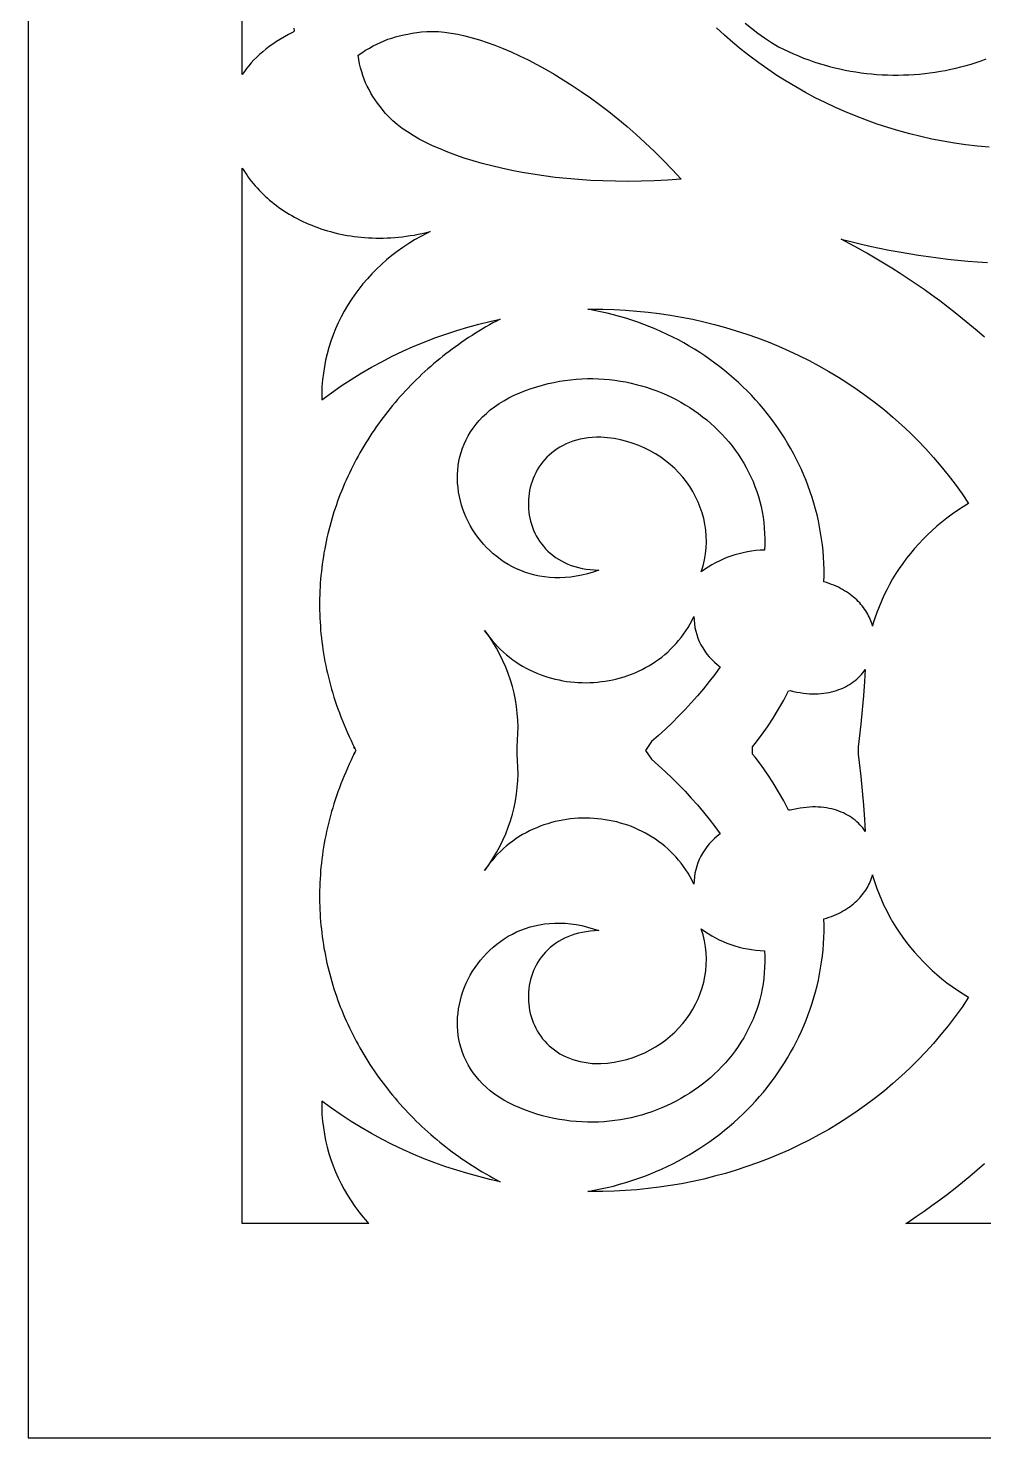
# Model space of a CAD drawing. Extents: x 2430 to 3430, y -1053 to 947.
# Drawn here: x 2429.6 to 2652.7, y -1052.5 to -723.5 of the extents above; entities that cross this region are included whole.
import ezdxf

# ---------------------------------------------------------------- set-up
doc = ezdxf.new("R2010")
doc.units = 0
doc.layers.add('LAYER_1', color=18, linetype='CONTINUOUS')

msp = doc.modelspace()

# ---------------------------------------------------------------- linework, layer by layer
at = {"layer": 'LAYER_1'}
for points in [[(2429.56, -1052.54), (3429.56, -1052.54), (3429.56, 947.46), (2429.56, 947.46)], [(2525.33, -724.27), (2526.78, -724.4), (2528.3, -724.6), (2529.87, -724.89), (2531.5, -725.25), (2533.19, -725.68), (2534.93, -726.19), (2536.72, -726.78), (2538.55, -727.45), (2540.43, -728.19), (2542.34, -729), (2544.3, -729.9), (2546.28, -730.86), (2548.29, -731.91), (2550.34, -733.02), (2552.4, -734.22), (2554.48, -735.48), (2556.59, -736.82), (2558.7, -738.24), (2560.83, -739.73), (2562.97, -741.3), (2565.11, -742.94), (2567.25, -744.65), (2569.39, -746.44), (2571.52, -748.3), (2573.65, -750.23), (2575.77, -752.24), (2577.87, -754.32), (2579.95, -756.47), (2582.02, -758.7), (2578.87, -758.93), (2575.75, -759.09), (2572.69, -759.19), (2569.66, -759.23), (2566.69, -759.21), (2563.76, -759.13), (2560.89, -758.99), (2558.07, -758.81), (2555.31, -758.57), (2552.61, -758.28), (2549.98, -757.94), (2547.4, -757.56), (2544.9, -757.13), (2542.46, -756.67), (2540.09, -756.16), (2537.8, -755.61), (2535.58, -755.03), (2533.44, -754.42), (2531.38, -753.77), (2529.41, -753.1), (2527.52, -752.39), (2525.72, -751.66), (2524, -750.91), (2522.38, -750.13), (2520.86, -749.33), (2519.43, -748.52), (2518.1, -747.69), (2516.87, -746.84), (2515.74, -745.98), (2514.72, -745.12), (2513.81, -744.24), (2513.01, -743.36), (2511.71, -741.74), (2511.12, -740.94), (2510.57, -740.16), (2510.05, -739.37), (2509.58, -738.59), (2509.14, -737.79), (2508.73, -736.99), (2508.36, -736.18), (2508.02, -735.35), (2507.71, -734.5), (2507.43, -733.62), (2507.18, -732.71), (2506.95, -731.77), (2506.76, -730.8), (2506.58, -729.78), (2507.48, -729.18), (2508.36, -728.61), (2509.22, -728.09), (2510.09, -727.61), (2510.95, -727.17), (2511.81, -726.77), (2512.68, -726.4), (2513.56, -726.06), (2514.45, -725.76), (2515.36, -725.49), (2516.29, -725.24), (2517.24, -725.02), (2518.23, -724.82), (2519.25, -724.64), (2520.31, -724.48), (2521.4, -724.34), (2522.64, -724.24), (2523.95, -724.22)], [(2479.89, -756.65), (2480.23, -757.18), (2480.58, -757.71), (2480.95, -758.23), (2481.34, -758.75), (2481.74, -759.26), (2482.15, -759.77), (2482.57, -760.27), (2483.01, -760.76), (2483.47, -761.25), (2483.93, -761.72), (2484.41, -762.2), (2484.9, -762.66), (2485.41, -763.12), (2485.92, -763.57), (2486.45, -764.01), (2486.99, -764.44), (2487.55, -764.86), (2488.11, -765.28), (2488.69, -765.68), (2489.28, -766.08), (2489.88, -766.47), (2490.49, -766.84), (2491.11, -767.21), (2491.75, -767.57), (2492.39, -767.91), (2493.05, -768.25), (2493.72, -768.57), (2494.39, -768.88), (2495.08, -769.19), (2495.78, -769.48), (2496.48, -769.75), (2497.2, -770.02), (2497.93, -770.27), (2498.66, -770.51), (2499.41, -770.74), (2500.16, -770.96), (2500.93, -771.16), (2501.7, -771.35), (2502.48, -771.52), (2503.27, -771.68), (2504.07, -771.83), (2504.87, -771.96), (2505.69, -772.07), (2506.51, -772.18), (2507.34, -772.26), (2508.18, -772.33), (2509.02, -772.39), (2509.88, -772.43), (2510.73, -772.45), (2511.6, -772.46), (2512.48, -772.45), (2513.36, -772.42), (2514.24, -772.38), (2515.14, -772.32), (2516.03, -772.24), (2516.94, -772.14), (2517.85, -772.02), (2518.77, -771.89), (2519.69, -771.74), (2520.62, -771.57), (2521.55, -771.38), (2522.49, -771.17), (2523.44, -770.94), (2522.69, -771.3), (2521.22, -772.07), (2519.79, -772.88), (2518.41, -773.73), (2517.05, -774.63), (2515.74, -775.56), (2514.47, -776.54), (2513.24, -777.55), (2512.05, -778.6), (2510.91, -779.69), (2509.81, -780.81), (2508.75, -781.96), (2507.73, -783.15), (2506.77, -784.37), (2505.85, -785.61), (2504.97, -786.89), (2504.15, -788.19), (2503.37, -789.52), (2502.64, -790.88), (2501.97, -792.26), (2501.34, -793.66), (2500.77, -795.08), (2500.25, -796.52), (2499.79, -797.98), (2499.37, -799.46), (2499.02, -800.96), (2498.72, -802.47), (2498.48, -803.99), (2498.29, -805.53), (2498.16, -807.08), (2498.1, -808.64), (2498.09, -810.21), (2500.35, -808.55), (2502.64, -806.96), (2504.97, -805.45), (2507.32, -804), (2509.7, -802.62), (2512.11, -801.31), (2514.55, -800.06), (2517.01, -798.89), (2519.49, -797.78), (2521.99, -796.74), (2524.51, -795.77), (2527.05, -794.86), (2529.61, -794.02), (2532.19, -793.25), (2534.77, -792.54), (2537.37, -791.9), (2539.75, -791.38), (2538.9, -791.82), (2538.07, -792.28), (2537.24, -792.74), (2536.41, -793.21), (2535.6, -793.69), (2534.79, -794.18), (2533.98, -794.67), (2533.19, -795.17), (2532.4, -795.69), (2531.62, -796.2), (2530.85, -796.73), (2530.08, -797.27), (2529.33, -797.81), (2528.58, -798.36), (2527.83, -798.92), (2527.1, -799.48), (2526.37, -800.05), (2525.65, -800.63), (2524.94, -801.22), (2524.23, -801.82), (2523.54, -802.42), (2522.85, -803.02), (2522.17, -803.64), (2521.5, -804.26), (2520.83, -804.89), (2520.17, -805.53), (2519.53, -806.17), (2518.89, -806.82), (2518.26, -807.47), (2517.63, -808.13), (2517.02, -808.8), (2516.41, -809.47), (2515.82, -810.15), (2515.23, -810.84), (2514.65, -811.53), (2514.07, -812.23), (2513.51, -812.94), (2512.96, -813.65), (2512.41, -814.36), (2511.88, -815.08), (2511.35, -815.81), (2510.83, -816.54), (2510.32, -817.28), (2509.82, -818.02), (2509.33, -818.77), (2508.85, -819.52), (2508.38, -820.28), (2507.91, -821.04), (2507.46, -821.81), (2507.02, -822.59), (2506.58, -823.36), (2506.16, -824.15), (2505.74, -824.93), (2505.33, -825.73), (2504.94, -826.52), (2504.55, -827.32), (2504.18, -828.13), (2503.81, -828.94), (2503.45, -829.75), (2503.11, -830.57), (2502.77, -831.39), (2502.44, -832.22), (2502.13, -833.04), (2501.82, -833.88), (2501.52, -834.71), (2501.24, -835.56), (2500.96, -836.4), (2500.7, -837.25), (2500.44, -838.1), (2500.2, -838.95), (2499.96, -839.81), (2499.74, -840.67), (2499.53, -841.53), (2499.33, -842.4), (2499.14, -843.27), (2498.96, -844.14), (2498.79, -845.02), (2498.63, -845.9), (2498.48, -846.78), (2498.35, -847.66), (2498.22, -848.55), (2498.11, -849.44), (2498.01, -850.33), (2497.91, -851.22), (2497.83, -852.12), (2497.77, -853.01), (2497.71, -853.91), (2497.66, -854.81), (2497.63, -855.72), (2497.61, -856.62), (2497.59, -857.53), (2497.6, -858.44), (2497.61, -859.35), (2497.63, -860.26), (2497.67, -861.17), (2497.72, -862.09), (2497.78, -863), (2497.85, -863.92), (2497.93, -864.84), (2498.03, -865.76), (2498.14, -866.68), (2498.26, -867.6), (2498.39, -868.52), (2498.54, -869.44), (2498.69, -870.36), (2498.86, -871.29), (2499.05, -872.21), (2499.24, -873.14), (2499.45, -874.06), (2499.67, -874.99), (2499.9, -875.91), (2500.15, -876.84), (2500.4, -877.76), (2500.68, -878.69), (2500.96, -879.62), (2501.26, -880.54), (2501.57, -881.47), (2501.89, -882.39), (2502.23, -883.32), (2502.58, -884.24), (2502.94, -885.16), (2503.32, -886.09), (2503.71, -887.01), (2504.11, -887.93), (2504.53, -888.85), (2504.96, -889.77), (2505.4, -890.69), (2505.86, -891.6), (2505.61, -891.2), (2505.83, -891.6), (2506.08, -892.06), (2505.83, -892.52), (2505.61, -892.92), (2505.86, -892.51), (2505.4, -893.43), (2504.96, -894.35), (2504.53, -895.27), (2504.11, -896.19), (2503.71, -897.11), (2503.32, -898.03), (2502.94, -898.96), (2502.58, -899.88), (2502.23, -900.8), (2501.89, -901.73), (2501.57, -902.65), (2501.26, -903.58), (2500.96, -904.5), (2500.68, -905.43), (2500.4, -906.35), (2500.15, -907.28), (2499.9, -908.2), (2499.67, -909.13), (2499.45, -910.06), (2499.24, -910.98), (2499.05, -911.9), (2498.86, -912.83), (2498.69, -913.75), (2498.54, -914.68), (2498.39, -915.6), (2498.26, -916.52), (2498.14, -917.44), (2498.03, -918.36), (2497.93, -919.28), (2497.85, -920.2), (2497.78, -921.11), (2497.72, -922.03), (2497.67, -922.94), (2497.63, -923.86), (2497.61, -924.77), (2497.6, -925.68), (2497.59, -926.59), (2497.61, -927.49), (2497.63, -928.4), (2497.66, -929.3), (2497.71, -930.2), (2497.77, -931.1), (2497.83, -932), (2497.91, -932.9), (2498.01, -933.79), (2498.11, -934.68), (2498.22, -935.57), (2498.35, -936.45), (2498.48, -937.34), (2498.63, -938.22), (2498.79, -939.1), (2498.96, -939.97), (2499.14, -940.85), (2499.33, -941.72), (2499.53, -942.58), (2499.74, -943.45), (2499.96, -944.31), (2500.2, -945.17), (2500.44, -946.02), (2500.7, -946.87), (2500.96, -947.72), (2501.24, -948.56), (2501.52, -949.4), (2501.82, -950.24), (2502.13, -951.07), (2502.44, -951.9), (2502.77, -952.73), (2503.11, -953.55), (2503.45, -954.37), (2503.81, -955.18), (2504.18, -955.99), (2504.55, -956.8), (2504.94, -957.6), (2505.33, -958.39), (2505.74, -959.18), (2506.16, -959.97), (2506.58, -960.75), (2507.02, -961.53), (2507.46, -962.31), (2507.91, -963.07), (2508.38, -963.84), (2508.85, -964.6), (2509.33, -965.35), (2509.82, -966.1), (2510.32, -966.84), (2510.83, -967.58), (2511.35, -968.31), (2511.88, -969.04), (2512.41, -969.76), (2512.96, -970.47), (2513.51, -971.18), (2514.07, -971.89), (2514.65, -972.58), (2515.23, -973.28), (2515.82, -973.96), (2516.41, -974.64), (2517.02, -975.32), (2517.63, -975.98), (2518.26, -976.65), (2518.89, -977.3), (2519.53, -977.95), (2520.17, -978.59), (2520.83, -979.23), (2521.5, -979.86), (2522.17, -980.48), (2522.85, -981.09), (2523.54, -981.7), (2524.23, -982.3), (2524.94, -982.9), (2525.65, -983.48), (2526.37, -984.06), (2527.1, -984.64), (2527.83, -985.2), (2528.58, -985.76), (2529.33, -986.31), (2530.08, -986.85), (2530.85, -987.39), (2531.62, -987.91), (2532.4, -988.43), (2533.19, -988.94), (2533.98, -989.45), (2534.79, -989.94), (2535.6, -990.43), (2536.41, -990.91), (2537.24, -991.38), (2538.07, -991.84), (2538.9, -992.29), (2539.75, -992.74), (2537.37, -992.21), (2534.77, -991.57), (2532.19, -990.87), (2529.61, -990.09), (2527.05, -989.26), (2524.51, -988.35), (2521.99, -987.38), (2519.49, -986.34), (2517.01, -985.23), (2514.55, -984.05), (2512.11, -982.81), (2509.7, -981.5), (2507.32, -980.12), (2504.97, -978.67), (2502.64, -977.15), (2500.35, -975.57), (2498.09, -973.91), (2498.1, -975.48), (2498.16, -977.04), (2498.29, -978.59), (2498.48, -980.13), (2498.72, -981.65), (2499.02, -983.16), (2499.37, -984.66), (2499.79, -986.14), (2500.25, -987.6), (2500.77, -989.04), (2501.34, -990.46), (2501.97, -991.86), (2502.64, -993.24), (2503.37, -994.6), (2504.15, -995.92), (2504.97, -997.23), (2505.85, -998.5), (2506.77, -999.75), (2507.73, -1000.97), (2508.75, -1002.16), (2509.1, -1002.53), (2479.56, -1002.53), (2479.56, -892.06), (2479.56, -756.11)], [(2563.76, -789.09), (2566.41, -789.16), (2569.05, -789.29), (2571.68, -789.49), (2574.31, -789.75), (2576.93, -790.08), (2579.54, -790.46), (2582.14, -790.91), (2584.72, -791.42), (2587.29, -791.99), (2589.84, -792.63), (2592.38, -793.32), (2594.9, -794.08), (2597.4, -794.89), (2599.88, -795.77), (2602.33, -796.71), (2604.76, -797.71), (2607.16, -798.76), (2609.54, -799.88), (2611.89, -801.06), (2614.2, -802.3), (2616.49, -803.59), (2618.74, -804.94), (2620.96, -806.36), (2623.15, -807.83), (2625.29, -809.36), (2627.4, -810.94), (2629.47, -812.59), (2631.49, -814.29), (2633.47, -816.05), (2635.41, -817.87), (2637.3, -819.74), (2639.15, -821.67), (2640.95, -823.65), (2642.69, -825.69), (2644.39, -827.79), (2646.03, -829.94), (2647.62, -832.15), (2649.15, -834.42), (2647.84, -835.22), (2646.56, -836.06), (2645.31, -836.93), (2644.09, -837.83), (2642.91, -838.76), (2641.76, -839.72), (2640.64, -840.71), (2639.55, -841.73), (2638.5, -842.78), (2637.49, -843.85), (2636.51, -844.95), (2635.57, -846.07), (2634.66, -847.22), (2633.79, -848.39), (2632.96, -849.59), (2632.17, -850.8), (2631.41, -852.04), (2630.7, -853.3), (2630.02, -854.58), (2629.38, -855.87), (2628.79, -857.19), (2628.23, -858.52), (2627.72, -859.86), (2627.25, -861.22), (2626.82, -862.6), (2626.71, -863.02), (2626.59, -862.61), (2626.46, -862.21), (2626.31, -861.8), (2626.15, -861.4), (2625.97, -861), (2625.78, -860.61), (2625.58, -860.22), (2625.35, -859.83), (2625.12, -859.45), (2624.87, -859.07), (2624.6, -858.7), (2624.32, -858.33), (2624.02, -857.97), (2623.71, -857.62), (2623.38, -857.27), (2623.04, -856.93), (2622.68, -856.6), (2622.3, -856.27), (2621.91, -855.95), (2621.51, -855.64), (2621.08, -855.34), (2620.65, -855.05), (2620.19, -854.77), (2619.72, -854.5), (2619.24, -854.24), (2618.73, -853.99), (2618.22, -853.75), (2617.68, -853.52), (2617.13, -853.3), (2616.56, -853.1), (2615.98, -852.9), (2615.38, -852.72), (2615.4, -851.26), (2615.39, -849.81), (2615.34, -848.36), (2615.26, -846.92), (2615.15, -845.49), (2615, -844.07), (2614.81, -842.65), (2614.6, -841.25), (2614.35, -839.85), (2614.07, -838.46), (2613.75, -837.09), (2613.4, -835.72), (2613.03, -834.37), (2612.62, -833.02), (2612.18, -831.69), (2611.71, -830.37), (2611.2, -829.06), (2610.67, -827.77), (2610.11, -826.49), (2609.52, -825.22), (2608.9, -823.97), (2608.26, -822.73), (2607.58, -821.51), (2606.88, -820.3), (2606.15, -819.11), (2605.39, -817.93), (2604.61, -816.77), (2603.8, -815.63), (2602.97, -814.51), (2602.11, -813.4), (2601.22, -812.31), (2600.31, -811.24), (2599.37, -810.19), (2598.42, -809.15), (2597.43, -808.14), (2596.43, -807.15), (2595.4, -806.17), (2594.34, -805.22), (2593.27, -804.29), (2592.17, -803.38), (2591.06, -802.5), (2589.92, -801.63), (2588.76, -800.79), (2587.58, -799.97), (2586.38, -799.18), (2585.16, -798.41), (2583.92, -797.66), (2582.66, -796.94), (2581.38, -796.24), (2580.08, -795.57), (2578.77, -794.93), (2577.44, -794.31), (2576.09, -793.72), (2574.72, -793.15), (2573.34, -792.62), (2571.94, -792.11), (2570.53, -791.63), (2569.1, -791.18), (2567.66, -790.75), (2566.2, -790.36), (2564.72, -790), (2563.23, -789.67), (2561.73, -789.36), (2560.22, -789.09), (2561.11, -789.08)], [(2562.74, -805.31), (2564.02, -805.38), (2565.3, -805.49), (2566.57, -805.64), (2567.83, -805.83), (2569.08, -806.05), (2570.32, -806.31), (2571.55, -806.61), (2572.77, -806.93), (2573.97, -807.3), (2575.15, -807.7), (2576.33, -808.13), (2577.48, -808.59), (2578.62, -809.09), (2579.75, -809.62), (2580.85, -810.18), (2581.93, -810.77), (2583, -811.39), (2584.04, -812.04), (2585.06, -812.72), (2586.06, -813.42), (2587.04, -814.16), (2587.99, -814.92), (2588.92, -815.71), (2589.82, -816.53), (2590.69, -817.37), (2591.54, -818.24), (2592.36, -819.13), (2593.15, -820.05), (2593.91, -820.99), (2594.64, -821.95), (2595.33, -822.94), (2596, -823.95), (2596.63, -824.98), (2597.23, -826.03), (2597.79, -827.1), (2598.32, -828.2), (2598.81, -829.31), (2599.26, -830.44), (2599.67, -831.59), (2600.05, -832.76), (2600.39, -833.94), (2600.68, -835.14), (2600.93, -836.36), (2601.14, -837.59), (2601.31, -838.84), (2601.44, -840.11), (2601.52, -841.39), (2601.55, -842.68), (2601.54, -843.98), (2601.48, -845.3), (2600.47, -845.35), (2599.46, -845.43), (2598.47, -845.55), (2597.48, -845.71), (2596.5, -845.91), (2595.54, -846.14), (2594.58, -846.41), (2593.64, -846.71), (2592.71, -847.06), (2591.8, -847.43), (2590.9, -847.85), (2590.02, -848.29), (2589.17, -848.77), (2588.33, -849.29), (2587.51, -849.83), (2586.72, -850.41), (2587.14, -849), (2587.47, -847.59), (2587.71, -846.18), (2587.86, -844.77), (2587.91, -843.38), (2587.88, -841.99), (2587.77, -840.62), (2587.57, -839.27), (2587.29, -837.93), (2586.94, -836.62), (2586.5, -835.34), (2586, -834.08), (2585.41, -832.85), (2584.76, -831.65), (2584.04, -830.49), (2583.26, -829.37), (2582.4, -828.29), (2581.49, -827.26), (2580.52, -826.27), (2579.49, -825.33), (2578.4, -824.44), (2577.25, -823.61), (2576.06, -822.84), (2574.81, -822.13), (2573.52, -821.48), (2572.18, -820.89), (2570.79, -820.38), (2569.37, -819.94), (2567.9, -819.57), (2566.4, -819.28), (2564.86, -819.06), (2563.28, -818.93), (2562.26, -818.94), (2561.26, -819), (2560.29, -819.1), (2559.36, -819.23), (2558.46, -819.41), (2557.59, -819.63), (2556.76, -819.89), (2555.95, -820.18), (2555.18, -820.5), (2554.44, -820.86), (2553.73, -821.25), (2553.06, -821.67), (2552.42, -822.12), (2551.81, -822.6), (2551.23, -823.1), (2550.68, -823.63), (2550.17, -824.18), (2549.68, -824.75), (2549.24, -825.34), (2548.82, -825.96), (2548.43, -826.58), (2548.08, -827.23), (2547.76, -827.89), (2547.48, -828.56), (2547.22, -829.25), (2547, -829.94), (2546.81, -830.65), (2546.65, -831.36), (2546.53, -832.07), (2546.43, -832.8), (2546.38, -833.52), (2546.35, -834.25), (2546.35, -834.98), (2546.39, -835.7), (2546.46, -836.43), (2546.57, -837.15), (2546.7, -837.86), (2546.87, -838.57), (2547.08, -839.27), (2547.31, -839.96), (2547.58, -840.64), (2547.88, -841.31), (2548.21, -841.96), (2548.58, -842.6), (2548.98, -843.22), (2549.41, -843.82), (2549.88, -844.41), (2550.37, -844.97), (2550.9, -845.51), (2551.47, -846.03), (2552.06, -846.52), (2552.69, -846.99), (2553.36, -847.42), (2554.05, -847.83), (2554.78, -848.21), (2555.55, -848.55), (2556.34, -848.86), (2557.17, -849.14), (2558.03, -849.38), (2558.93, -849.58), (2559.85, -849.74), (2560.81, -849.86), (2561.81, -849.94), (2562.84, -849.98), (2561.48, -850.44), (2560.14, -850.83), (2558.82, -851.15), (2557.52, -851.4), (2556.23, -851.58), (2554.97, -851.7), (2553.73, -851.75), (2552.5, -851.74), (2551.3, -851.67), (2550.13, -851.55), (2548.98, -851.36), (2547.85, -851.12), (2546.75, -850.83), (2545.68, -850.49), (2544.63, -850.1), (2543.61, -849.67), (2542.62, -849.18), (2541.66, -848.66), (2540.73, -848.09), (2539.84, -847.48), (2538.97, -846.83), (2538.14, -846.15), (2537.35, -845.43), (2536.58, -844.68), (2535.86, -843.9), (2535.17, -843.09), (2534.52, -842.25), (2533.9, -841.39), (2533.33, -840.5), (2532.8, -839.59), (2532.3, -838.66), (2531.85, -837.71), (2531.44, -836.75), (2531.08, -835.77), (2530.75, -834.78), (2530.48, -833.78), (2530.25, -832.76), (2530.06, -831.74), (2529.93, -830.72), (2529.84, -829.69), (2529.8, -828.66), (2529.81, -827.63), (2529.87, -826.6), (2529.99, -825.57), (2530.15, -824.55), (2530.37, -823.54), (2530.64, -822.54), (2530.97, -821.54), (2531.36, -820.56), (2531.8, -819.59), (2532.3, -818.64), (2532.85, -817.71), (2533.47, -816.8), (2534.14, -815.9), (2534.88, -815.04), (2535.68, -814.19), (2536.54, -813.38), (2537.46, -812.59), (2538.45, -811.83), (2539.5, -811.11), (2540.62, -810.42), (2541.81, -809.77), (2543.06, -809.15), (2544.38, -808.57), (2545.69, -808.06), (2547, -807.59), (2548.32, -807.16), (2549.63, -806.78), (2550.95, -806.44), (2552.27, -806.15), (2553.59, -805.9), (2554.9, -805.69), (2556.22, -805.53), (2557.53, -805.4), (2558.84, -805.32), (2560.14, -805.27), (2561.44, -805.27)], [(2585.03, -861.67), (2585.11, -862.52), (2585.24, -863.36), (2585.43, -864.2), (2585.66, -865.02), (2585.94, -865.83), (2586.27, -866.62), (2586.65, -867.39), (2587.07, -868.13), (2587.53, -868.86), (2588.04, -869.56), (2588.58, -870.23), (2589.17, -870.87), (2589.8, -871.47), (2590.46, -872.04), (2591.16, -872.57), (2589.88, -874.31), (2588.56, -876.01), (2587.21, -877.68), (2585.81, -879.33), (2584.39, -880.94), (2582.93, -882.52), (2581.43, -884.08), (2579.9, -885.6), (2578.34, -887.09), (2576.75, -888.55), (2575.12, -889.98), (2573.68, -892.06), (2575.12, -894.14), (2576.75, -895.57), (2578.34, -897.03), (2579.9, -898.52), (2581.43, -900.04), (2582.93, -901.59), (2584.39, -903.18), (2585.81, -904.79), (2587.21, -906.44), (2588.56, -908.11), (2589.88, -909.81), (2591.16, -911.54), (2590.46, -912.08), (2589.8, -912.65), (2589.17, -913.25), (2588.58, -913.89), (2588.04, -914.56), (2587.53, -915.26), (2587.07, -915.98), (2586.65, -916.73), (2586.27, -917.5), (2585.94, -918.29), (2585.66, -919.1), (2585.43, -919.92), (2585.24, -920.75), (2585.11, -921.6), (2585.03, -922.45), (2585, -923.31), (2584.57, -922.43), (2584.11, -921.58), (2583.63, -920.75), (2583.12, -919.94), (2582.58, -919.16), (2582.02, -918.41), (2581.44, -917.68), (2580.83, -916.98), (2580.2, -916.3), (2579.55, -915.65), (2578.88, -915.03), (2578.2, -914.43), (2577.49, -913.86), (2576.76, -913.31), (2576.02, -912.79), (2575.26, -912.29), (2574.49, -911.82), (2573.7, -911.38), (2572.9, -910.96), (2572.09, -910.57), (2571.26, -910.2), (2570.42, -909.86), (2569.58, -909.55), (2568.72, -909.27), (2567.85, -909.01), (2566.98, -908.77), (2566.1, -908.57), (2565.21, -908.39), (2564.32, -908.23), (2563.43, -908.11), (2562.53, -908.01), (2561.62, -907.93), (2560.72, -907.89), (2559.81, -907.87), (2558.91, -907.88), (2558, -907.91), (2557.1, -907.97), (2556.19, -908.06), (2555.29, -908.18), (2554.4, -908.32), (2553.51, -908.49), (2552.62, -908.69), (2551.74, -908.92), (2550.87, -909.17), (2550, -909.45), (2549.14, -909.76), (2548.3, -910.1), (2547.46, -910.46), (2546.63, -910.85), (2545.82, -911.27), (2545.02, -911.72), (2544.23, -912.19), (2543.46, -912.7), (2542.7, -913.23), (2541.96, -913.79), (2541.23, -914.37), (2540.53, -914.99), (2539.84, -915.63), (2539.17, -916.3), (2538.52, -917.01), (2537.89, -917.73), (2537.29, -918.49), (2537.25, -918.54), (2538.05, -917.32), (2538.91, -915.9), (2539.69, -914.46), (2540.41, -912.99), (2541.07, -911.5), (2541.65, -910), (2542.17, -908.48), (2542.62, -906.95), (2543.01, -905.41), (2543.33, -903.85), (2543.58, -902.29), (2543.77, -900.72), (2543.89, -899.15), (2543.95, -897.58), (2543.93, -896), (2543.85, -894.43), (2543.72, -892.92), (2543.72, -892.06), (2543.72, -891.2), (2543.85, -889.69), (2543.93, -888.11), (2543.95, -886.54), (2543.89, -884.97), (2543.77, -883.39), (2543.58, -881.83), (2543.33, -880.27), (2543.01, -878.71), (2542.62, -877.17), (2542.17, -875.64), (2541.65, -874.12), (2541.07, -872.61), (2540.41, -871.13), (2539.69, -869.66), (2538.91, -868.22), (2538.05, -866.79), (2537.25, -865.57), (2537.29, -865.63), (2537.89, -866.38), (2538.52, -867.11), (2539.17, -867.81), (2539.84, -868.49), (2540.53, -869.13), (2541.23, -869.74), (2541.96, -870.33), (2542.7, -870.89), (2543.46, -871.42), (2544.23, -871.93), (2545.02, -872.4), (2545.82, -872.85), (2546.63, -873.27), (2547.46, -873.66), (2548.3, -874.02), (2549.14, -874.36), (2550, -874.67), (2550.87, -874.95), (2551.74, -875.2), (2552.62, -875.43), (2553.51, -875.62), (2554.4, -875.8), (2555.29, -875.94), (2556.19, -876.06), (2557.1, -876.15), (2558, -876.21), (2558.91, -876.24), (2559.81, -876.25), (2560.72, -876.23), (2561.62, -876.18), (2562.53, -876.11), (2563.43, -876.01), (2564.32, -875.89), (2565.21, -875.73), (2566.1, -875.55), (2566.98, -875.35), (2567.85, -875.11), (2568.72, -874.85), (2569.58, -874.57), (2570.42, -874.25), (2571.26, -873.92), (2572.09, -873.55), (2572.9, -873.16), (2573.7, -872.74), (2574.49, -872.3), (2575.26, -871.83), (2576.02, -871.33), (2576.76, -870.81), (2577.49, -870.26), (2578.2, -869.69), (2578.88, -869.09), (2579.55, -868.46), (2580.2, -867.81), (2580.83, -867.14), (2581.44, -866.43), (2582.02, -865.71), (2582.58, -864.95), (2583.12, -864.18), (2583.63, -863.37), (2584.11, -862.54), (2584.57, -861.69), (2585, -860.81)], [(2537.13, -865.4), (2537.25, -865.57), (2536.7, -864.84), (2536.14, -864.03)], [(2624.83, -875.95), (2624.58, -879.29), (2624.29, -882.61), (2623.97, -885.94), (2623.61, -889.26), (2623.39, -891.2), (2623.39, -892.06), (2623.39, -892.92), (2623.61, -894.86), (2623.97, -898.18), (2624.29, -901.5), (2624.58, -904.83), (2624.83, -908.16), (2625.02, -910.98), (2624.73, -910.57), (2624.43, -910.17), (2624.1, -909.79), (2623.76, -909.41), (2623.4, -909.05), (2623.02, -908.7), (2622.63, -908.37), (2622.21, -908.05), (2621.78, -907.74), (2621.34, -907.45), (2620.88, -907.17), (2620.4, -906.91), (2619.9, -906.67), (2619.39, -906.44), (2618.86, -906.24), (2618.31, -906.05), (2617.75, -905.88), (2617.17, -905.73), (2616.58, -905.6), (2615.97, -905.49), (2615.34, -905.4), (2614.7, -905.33), (2614.05, -905.29), (2613.37, -905.27), (2612.69, -905.27), (2611.99, -905.3), (2611.27, -905.36), (2610.54, -905.43), (2609.79, -905.54), (2609.03, -905.67), (2608.25, -905.83), (2607.46, -906.01), (2607.13, -905.98), (2605.99, -903.82), (2604.78, -901.7), (2603.51, -899.62), (2602.17, -897.59), (2600.76, -895.6), (2599.29, -893.67), (2598.68, -892.92), (2598.68, -892.06), (2598.68, -891.2), (2599.29, -890.45), (2600.76, -888.52), (2602.17, -886.53), (2603.51, -884.5), (2604.78, -882.42), (2605.99, -880.3), (2607.13, -878.13), (2607.46, -878.1), (2608.25, -878.29), (2609.03, -878.45), (2609.79, -878.58), (2610.54, -878.68), (2611.27, -878.76), (2611.99, -878.82), (2612.69, -878.84), (2613.37, -878.85), (2614.05, -878.83), (2614.7, -878.78), (2615.34, -878.72), (2615.97, -878.63), (2616.58, -878.52), (2617.17, -878.39), (2617.75, -878.24), (2618.31, -878.07), (2618.86, -877.88), (2619.39, -877.67), (2619.9, -877.45), (2620.4, -877.2), (2620.88, -876.94), (2621.34, -876.67), (2621.78, -876.38), (2622.21, -876.07), (2622.63, -875.75), (2623.02, -875.41), (2623.4, -875.06), (2623.76, -874.7), (2624.1, -874.33), (2624.43, -873.94), (2624.73, -873.55), (2625.02, -873.14)], [(2537.13, -918.72), (2536.14, -920.09), (2536.7, -919.28), (2537.25, -918.54)], [(2626.82, -921.52), (2627.25, -922.89), (2627.72, -924.26), (2628.23, -925.6), (2628.79, -926.93), (2629.38, -928.25), (2630.02, -929.54), (2630.7, -930.82), (2631.41, -932.08), (2632.17, -933.31), (2632.96, -934.53), (2633.79, -935.72), (2634.66, -936.9), (2635.57, -938.05), (2636.51, -939.17), (2637.49, -940.27), (2638.5, -941.34), (2639.55, -942.39), (2640.64, -943.41), (2641.76, -944.4), (2642.91, -945.36), (2644.09, -946.29), (2645.31, -947.19), (2646.56, -948.06), (2647.84, -948.9), (2649.15, -949.7), (2647.62, -951.97), (2646.03, -954.17), (2644.39, -956.33), (2642.69, -958.42), (2640.95, -960.47), (2639.15, -962.45), (2637.3, -964.38), (2635.41, -966.25), (2633.47, -968.07), (2631.49, -969.83), (2629.47, -971.53), (2627.4, -973.17), (2625.29, -974.76), (2623.15, -976.29), (2620.96, -977.76), (2618.74, -979.17), (2616.49, -980.53), (2614.2, -981.82), (2611.89, -983.06), (2609.54, -984.24), (2607.16, -985.35), (2604.76, -986.41), (2602.33, -987.41), (2599.88, -988.35), (2597.4, -989.22), (2594.9, -990.04), (2592.38, -990.8), (2589.84, -991.49), (2587.29, -992.12), (2584.72, -992.7), (2582.14, -993.21), (2579.54, -993.66), (2576.93, -994.04), (2574.31, -994.37), (2571.68, -994.63), (2569.05, -994.82), (2566.41, -994.96), (2563.76, -995.03), (2561.11, -995.04), (2560.22, -995.03), (2561.73, -994.75), (2563.23, -994.45), (2564.72, -994.12), (2566.2, -993.76), (2567.66, -993.36), (2569.1, -992.94), (2570.53, -992.49), (2571.94, -992.01), (2573.34, -991.5), (2574.72, -990.96), (2576.09, -990.4), (2577.44, -989.81), (2578.77, -989.19), (2580.08, -988.54), (2581.38, -987.87), (2582.66, -987.18), (2583.92, -986.46), (2585.16, -985.71), (2586.38, -984.94), (2587.58, -984.14), (2588.76, -983.33), (2589.92, -982.48), (2591.06, -981.62), (2592.17, -980.73), (2593.27, -979.83), (2594.34, -978.89), (2595.4, -977.94), (2596.43, -976.97), (2597.43, -975.98), (2598.42, -974.96), (2599.37, -973.93), (2600.31, -972.88), (2601.22, -971.81), (2602.11, -970.72), (2602.97, -969.61), (2603.8, -968.49), (2604.61, -967.34), (2605.39, -966.18), (2606.15, -965.01), (2606.88, -963.82), (2607.58, -962.61), (2608.26, -961.39), (2608.9, -960.15), (2609.52, -958.89), (2610.11, -957.63), (2610.67, -956.35), (2611.2, -955.05), (2611.71, -953.75), (2612.18, -952.43), (2612.62, -951.1), (2613.03, -949.75), (2613.4, -948.4), (2613.75, -947.03), (2614.07, -945.66), (2614.35, -944.27), (2614.6, -942.87), (2614.81, -941.47), (2615, -940.05), (2615.15, -938.63), (2615.26, -937.2), (2615.34, -935.76), (2615.39, -934.31), (2615.4, -932.86), (2615.38, -931.4), (2615.98, -931.22), (2616.56, -931.02), (2617.13, -930.82), (2617.68, -930.6), (2618.22, -930.37), (2618.73, -930.13), (2619.24, -929.88), (2619.72, -929.62), (2620.19, -929.35), (2620.65, -929.06), (2621.08, -928.77), (2621.51, -928.47), (2621.91, -928.16), (2622.3, -927.85), (2622.68, -927.52), (2623.04, -927.19), (2623.38, -926.85), (2623.71, -926.5), (2624.02, -926.15), (2624.32, -925.79), (2624.6, -925.42), (2624.87, -925.05), (2625.12, -924.67), (2625.35, -924.29), (2625.58, -923.9), (2625.78, -923.51), (2625.97, -923.12), (2626.15, -922.72), (2626.31, -922.32), (2626.46, -921.91), (2626.59, -921.5), (2626.71, -921.09)], [(2554.97, -932.42), (2556.23, -932.54), (2557.52, -932.72), (2558.82, -932.97), (2560.14, -933.29), (2561.48, -933.68), (2562.84, -934.14), (2561.81, -934.18), (2560.81, -934.25), (2559.85, -934.38), (2558.93, -934.54), (2558.03, -934.74), (2557.17, -934.98), (2556.34, -935.25), (2555.55, -935.56), (2554.78, -935.91), (2554.05, -936.29), (2553.36, -936.69), (2552.69, -937.13), (2552.06, -937.6), (2551.47, -938.09), (2550.9, -938.61), (2550.37, -939.15), (2549.88, -939.71), (2549.41, -940.29), (2548.98, -940.9), (2548.58, -941.52), (2548.21, -942.16), (2547.88, -942.81), (2547.58, -943.48), (2547.31, -944.16), (2547.08, -944.85), (2546.87, -945.55), (2546.7, -946.26), (2546.57, -946.97), (2546.46, -947.69), (2546.39, -948.42), (2546.35, -949.14), (2546.35, -949.87), (2546.38, -950.6), (2546.43, -951.32), (2546.53, -952.04), (2546.65, -952.76), (2546.81, -953.47), (2547, -954.18), (2547.22, -954.87), (2547.48, -955.56), (2547.76, -956.23), (2548.08, -956.89), (2548.43, -957.53), (2548.82, -958.16), (2549.24, -958.77), (2549.68, -959.37), (2550.17, -959.94), (2550.68, -960.49), (2551.23, -961.02), (2551.81, -961.52), (2552.42, -962), (2553.06, -962.45), (2553.73, -962.87), (2554.44, -963.26), (2555.18, -963.61), (2555.95, -963.94), (2556.76, -964.23), (2557.59, -964.49), (2558.46, -964.7), (2559.36, -964.88), (2560.29, -965.02), (2561.26, -965.12), (2562.26, -965.17), (2563.28, -965.18), (2564.86, -965.05), (2566.4, -964.84), (2567.9, -964.55), (2569.37, -964.18), (2570.79, -963.74), (2572.18, -963.22), (2573.52, -962.64), (2574.81, -961.99), (2576.06, -961.28), (2577.25, -960.5), (2578.4, -959.67), (2579.49, -958.79), (2580.52, -957.85), (2581.49, -956.86), (2582.4, -955.82), (2583.26, -954.75), (2584.04, -953.62), (2584.76, -952.47), (2585.41, -951.27), (2586, -950.04), (2586.5, -948.78), (2586.94, -947.5), (2587.29, -946.18), (2587.57, -944.85), (2587.77, -943.5), (2587.88, -942.13), (2587.91, -940.74), (2587.86, -939.35), (2587.71, -937.94), (2587.47, -936.53), (2587.14, -935.12), (2586.72, -933.7), (2587.51, -934.28), (2588.33, -934.83), (2589.17, -935.35), (2590.02, -935.83), (2590.9, -936.27), (2591.8, -936.68), (2592.71, -937.06), (2593.64, -937.4), (2594.58, -937.71), (2595.54, -937.98), (2596.5, -938.21), (2597.48, -938.41), (2598.47, -938.57), (2599.46, -938.69), (2600.47, -938.77), (2601.48, -938.82), (2601.54, -940.13), (2601.55, -941.44), (2601.52, -942.73), (2601.44, -944.01), (2601.31, -945.27), (2601.14, -946.52), (2600.93, -947.76), (2600.68, -948.98), (2600.39, -950.18), (2600.05, -951.36), (2599.67, -952.53), (2599.26, -953.68), (2598.81, -954.81), (2598.32, -955.92), (2597.79, -957.01), (2597.23, -958.09), (2596.63, -959.14), (2596, -960.17), (2595.33, -961.18), (2594.64, -962.17), (2593.91, -963.13), (2593.15, -964.07), (2592.36, -964.99), (2591.54, -965.88), (2590.69, -966.75), (2589.82, -967.59), (2588.92, -968.41), (2587.99, -969.2), (2587.04, -969.96), (2586.06, -970.7), (2585.06, -971.4), (2584.04, -972.08), (2583, -972.73), (2581.93, -973.35), (2580.85, -973.94), (2579.75, -974.5), (2578.62, -975.03), (2577.48, -975.53), (2576.33, -975.99), (2575.15, -976.42), (2573.97, -976.82), (2572.77, -977.18), (2571.55, -977.51), (2570.32, -977.81), (2569.08, -978.07), (2567.83, -978.29), (2566.57, -978.48), (2565.3, -978.63), (2564.02, -978.74), (2562.74, -978.81), (2561.44, -978.85), (2560.14, -978.84), (2558.84, -978.8), (2557.53, -978.72), (2556.22, -978.59), (2554.9, -978.42), (2553.59, -978.22), (2552.27, -977.97), (2550.95, -977.67), (2549.63, -977.34), (2548.32, -976.96), (2547, -976.53), (2545.69, -976.06), (2544.38, -975.54), (2543.06, -974.97), (2541.81, -974.35), (2540.62, -973.7), (2539.5, -973.01), (2538.45, -972.28), (2537.46, -971.53), (2536.54, -970.74), (2535.68, -969.92), (2534.88, -969.08), (2534.14, -968.21), (2533.47, -967.32), (2532.85, -966.41), (2532.3, -965.47), (2531.8, -964.52), (2531.36, -963.56), (2530.97, -962.58), (2530.64, -961.58), (2530.37, -960.58), (2530.15, -959.56), (2529.99, -958.54), (2529.87, -957.52), (2529.81, -956.49), (2529.8, -955.46), (2529.84, -954.43), (2529.93, -953.4), (2530.06, -952.37), (2530.25, -951.35), (2530.48, -950.34), (2530.75, -949.34), (2531.08, -948.35), (2531.44, -947.37), (2531.85, -946.4), (2532.3, -945.46), (2532.8, -944.53), (2533.33, -943.62), (2533.9, -942.73), (2534.52, -941.87), (2535.17, -941.03), (2535.86, -940.22), (2536.58, -939.44), (2537.35, -938.69), (2538.14, -937.97), (2538.97, -937.29), (2539.84, -936.64), (2540.73, -936.03), (2541.66, -935.46), (2542.62, -934.94), (2543.61, -934.45), (2544.63, -934.01), (2545.68, -933.62), (2546.75, -933.28), (2547.85, -932.99), (2548.98, -932.76), (2550.13, -932.57), (2551.3, -932.45), (2552.5, -932.38), (2553.73, -932.37)]]:
    msp.add_lwpolyline(points, close=True, dxfattribs=at)
for points in [[(2491.61, -723.45), (2491.7, -724.16), (2491.4, -724.38), (2490.38, -724.91), (2489.4, -725.45), (2488.46, -726), (2487.56, -726.57), (2486.69, -727.15), (2485.86, -727.74), (2485.07, -728.35), (2484.32, -728.96), (2483.6, -729.59), (2482.91, -730.23), (2482.27, -730.88), (2481.66, -731.54), (2481.08, -732.21), (2480.54, -732.88), (2480.03, -733.57), (2479.56, -734.26), (2479.56, -703.87)], [(2653.92, -751.26), (2651.22, -751.01), (2648.53, -750.69), (2645.86, -750.3), (2643.22, -749.85), (2640.59, -749.34), (2637.98, -748.76), (2635.4, -748.12), (2632.84, -747.42), (2630.3, -746.66), (2627.79, -745.83), (2625.31, -744.95), (2622.86, -744.01), (2620.43, -743.01), (2618.04, -741.96), (2615.68, -740.84), (2613.35, -739.68), (2611.06, -738.45), (2608.8, -737.18), (2606.57, -735.85), (2604.39, -734.47), (2602.24, -733.03), (2600.14, -731.55), (2598.08, -730.01), (2596.05, -728.43), (2594.08, -726.8), (2592.14, -725.11), (2590.26, -723.39)], [(2596.97, -722.32), (2598.42, -723.49), (2599.92, -724.62), (2601.49, -725.72), (2603.1, -726.77), (2604.78, -727.79), (2605.93, -728.37), (2607.09, -728.92), (2608.27, -729.45), (2609.44, -729.95), (2610.63, -730.42), (2611.82, -730.87), (2613.02, -731.28), (2614.23, -731.68), (2615.44, -732.04), (2616.65, -732.38), (2617.88, -732.69), (2619.1, -732.98), (2620.33, -733.24), (2621.56, -733.47), (2622.79, -733.68), (2624.03, -733.86), (2625.27, -734.01), (2626.51, -734.14), (2627.75, -734.25), (2628.99, -734.32), (2630.23, -734.38), (2631.48, -734.4), (2632.72, -734.41), (2633.95, -734.38), (2635.19, -734.33), (2636.43, -734.26), (2637.66, -734.16), (2638.89, -734.04), (2640.11, -733.89), (2641.33, -733.72), (2642.55, -733.52), (2643.76, -733.3), (2644.97, -733.05), (2646.17, -732.78), (2647.36, -732.48), (2648.55, -732.16), (2649.73, -731.82), (2650.9, -731.45), (2652.06, -731.06), (2653.21, -730.64)], [(2652.85, -795.61), (2651.16, -794.14), (2649.45, -792.7), (2647.72, -791.28), (2645.97, -789.88), (2644.19, -788.5), (2642.4, -787.14), (2640.59, -785.81), (2638.75, -784.5), (2636.9, -783.21), (2635.03, -781.95), (2633.14, -780.71), (2631.22, -779.5), (2629.3, -778.3), (2627.35, -777.14), (2625.38, -775.99), (2623.4, -774.87), (2621.39, -773.78), (2619.37, -772.71), (2621.61, -773.28), (2623.86, -773.83), (2626.11, -774.34), (2628.37, -774.82), (2630.63, -775.27), (2632.91, -775.7), (2635.18, -776.09), (2637.46, -776.45), (2639.75, -776.79), (2642.04, -777.09), (2644.33, -777.36), (2646.63, -777.61), (2648.93, -777.82), (2651.23, -778.01), (2653.54, -778.17)], [(2693.61, -1002.53), (2634.47, -1002.53), (2635.03, -1002.17), (2636.9, -1000.9), (2638.75, -999.62), (2640.59, -998.31), (2642.4, -996.97), (2644.19, -995.62), (2645.97, -994.24), (2647.72, -992.84), (2649.45, -991.42), (2651.16, -989.97), (2652.85, -988.51)]]:
    msp.add_lwpolyline(points, dxfattribs=at)

doc.saveas('drawing.dxf')
